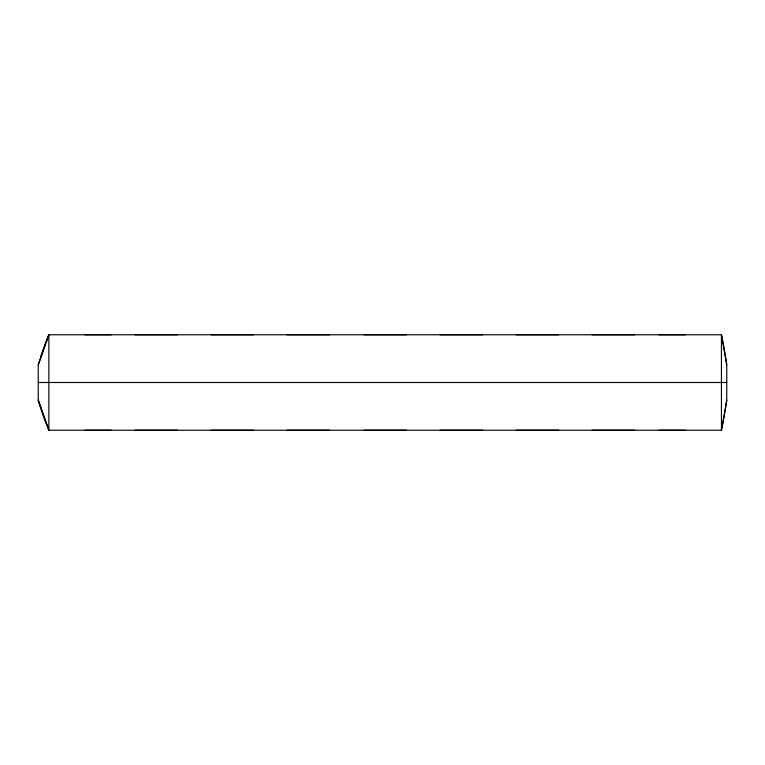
<?xml version="1.0" encoding="UTF-8"?>
<svg xmlns="http://www.w3.org/2000/svg" width="765" height="765" viewBox="0 0 765 765"><rect width="100%" height="100%" fill="white"/><g stroke="black" fill="none" stroke-linecap="round" stroke-linejoin="round"><path stroke-width="1.15" d="M726.75 400.2L721.443 430.226L48.855 430.226L38.25 400.2L38.25 364.8L48.855 334.774L721.443 334.774A65.015 5.068 82.7 0 1 726.75 364.8L726.75 400.2A65.015 5.212 -82.8 0 1 721.443 430.226L721.443 334.774L726.75 364.8M38.25 364.8L45.709 343.667M46.502 341.448L48.855 334.774L48.855 430.226L38.25 400.2A67.119 10.175 75.7 0 0 46.235 423.82M38.25 382.5L726.75 382.5M685.211 334.774L659.048 334.774M685.211 430.226L659.048 430.226M634.654 334.774L592.234 334.774M634.654 430.226L592.234 430.226M558.651 334.774L516.222 334.774M558.651 430.226L516.222 430.226M482.639 334.774L440.21 334.774M482.639 430.226L440.21 430.226M406.454 334.774L364.025 334.774M406.454 430.226L364.025 430.226M329.562 334.774L287.133 334.774M329.562 430.226L287.133 430.226M253.55 334.774L211.13 334.774M253.55 430.226L211.13 430.226M177.537 334.774L135.118 334.774M177.537 430.226L135.118 430.226M111.25 334.774L85.097 334.774M111.25 430.226L85.097 430.226M40.841 356.337A67.119 11.341 -76.3 0 1 48.855 334.774"/></g></svg>
